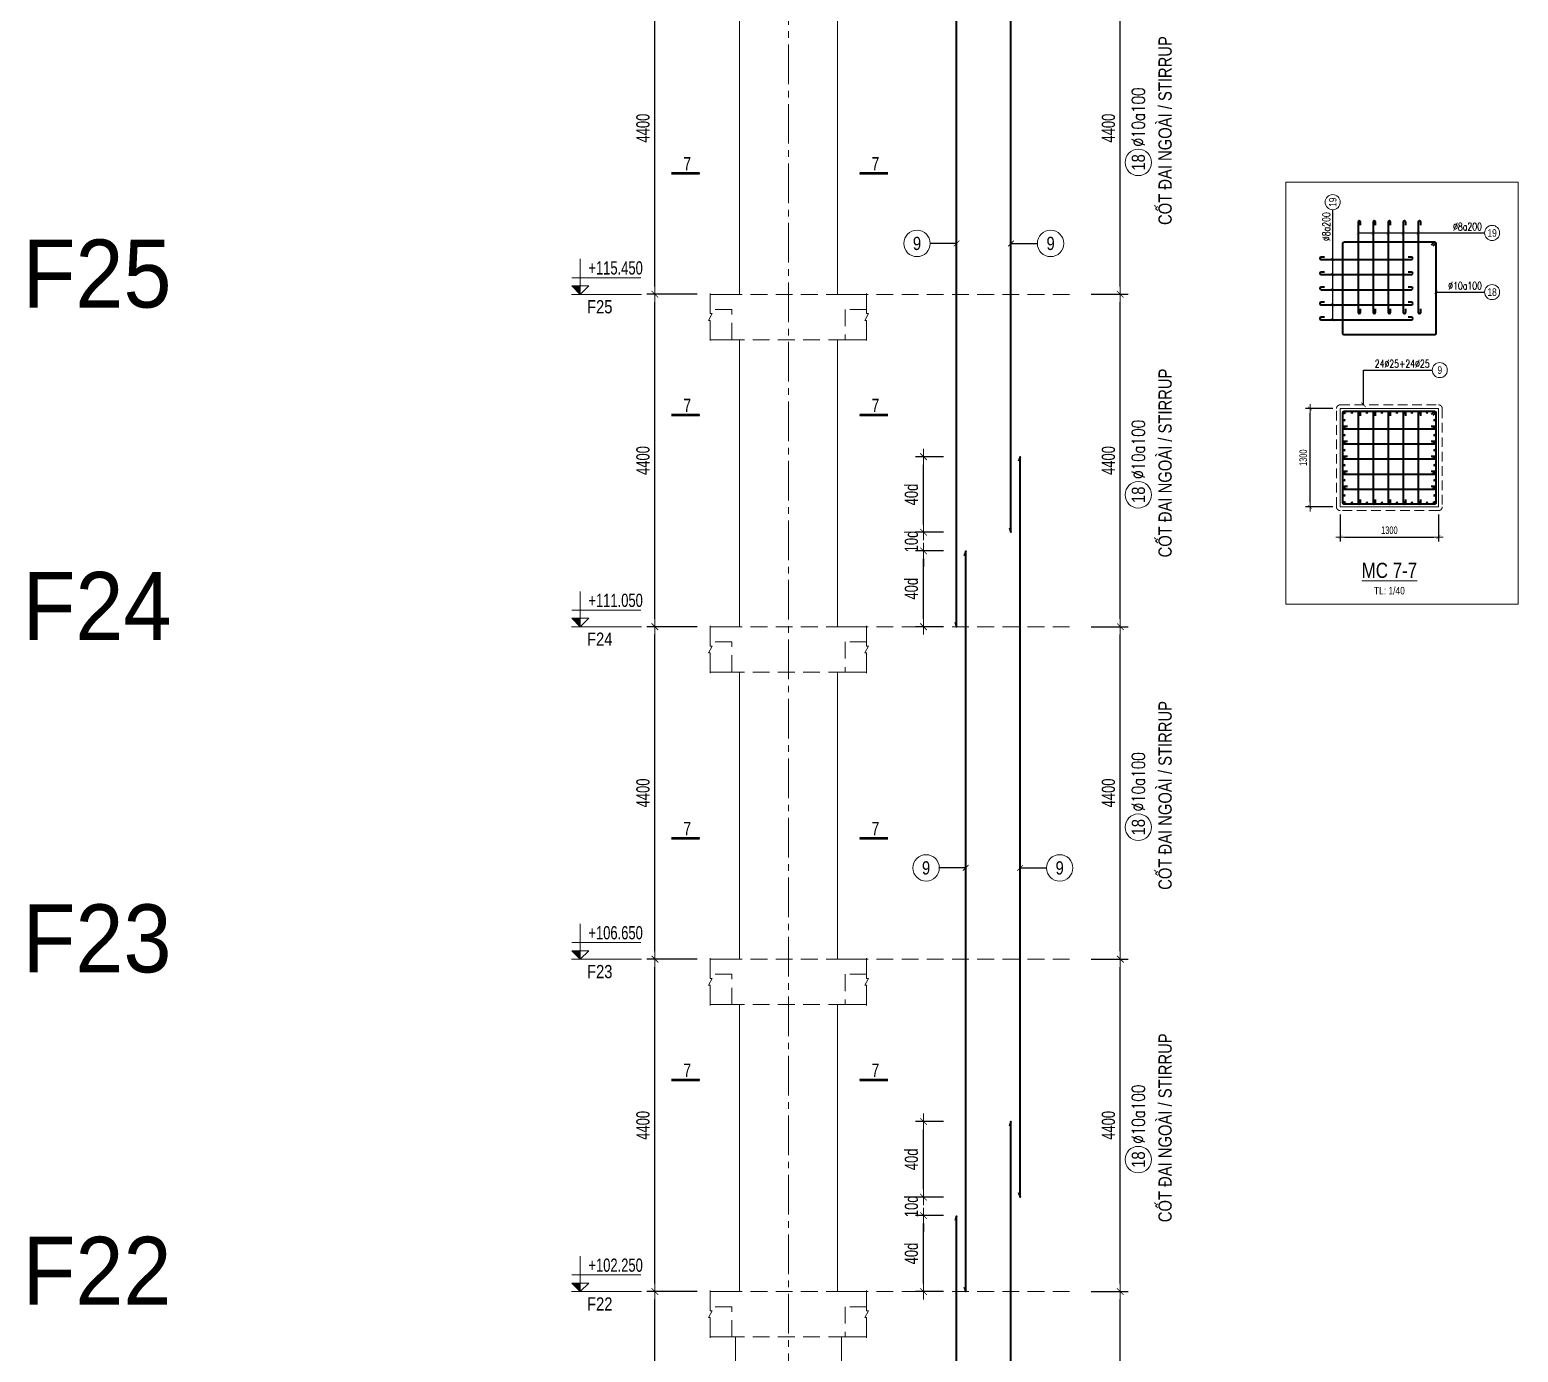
# Model space of a CAD drawing. Header units: millimetres. Extents: x 49323 to 380960, y -6102 to 181761.
# Drawn here: x 103469 to 123174, y 111028 to 128533 of the extents above; entities that cross this region are included whole.
import ezdxf
from ezdxf.enums import TextEntityAlignment as Align

# ---------------------------------------------------------------- set-up
doc = ezdxf.new("R2010")
doc.units = ezdxf.units.MM
doc.linetypes.add('CENTER2', pattern=[1.125, 0.75, -0.125, 0.125, -0.125])
doc.linetypes.add('HIDDEN2', pattern=[4.7625, 3.175, -1.5875])
doc.layers.get('0').update_dxf_attribs({"lineweight": 20})
doc.layers.get('Defpoints').update_dxf_attribs({"color": 151, "lineweight": 9})
for name, color, linetype, lineweight in [('kata_thep chu', 4, 'Continuous', 35), ('NDC_S_ANNO', 7, 'Continuous', 20), ('NDC_S_AXIS', 5, 'CENTER2', 13), ('NDC_S_BREAK-LINE', 1, 'Continuous', 15), ('NDC_S_CONTINUOUS', 3, 'Continuous', 20), ('NDC_S_DIM', 1, 'Continuous', 15), ('NDC_S_HIDDEN', 8, 'HIDDEN2', 13), ('NDC_S_LEADER', 1, 'Continuous', 15), ('NDC_S_REBAR', 4, 'Continuous', 35), ('NDC_S_STIRRUP', 4, 'Continuous', 40), ('NDC_S_SYMBOL', 1, 'Continuous', 15), ('NDC_S_TEXT SYMBOL', 7, 'Continuous', 20), ('NDC_S_THIN LINE', 8, 'Continuous', 9), ('NDC_S_VN TEXT', 7, 'Continuous', 20)]:
    doc.layers.add(name, color=color, linetype=linetype, lineweight=lineweight)
doc.styles.add('ARIAL', font='arial.ttf', dxfattribs={"width": 0.8})
doc.styles.add('DrawingTitle', font='FRADM.TTF', dxfattribs={"width": 0.95})
doc.styles.add('NDC_ANNO', font='', dxfattribs={"width": 0.8})
doc.styles.add('NDC_DIM', font='', dxfattribs={"width": 0.75})
doc.styles.add('NDC_EN TXT', font='romans.shx', dxfattribs={"width": 0.8})
doc.styles.add('NDC_VIE TXT', font='arial.ttf', dxfattribs={"width": 0.8})
doc.styles.get('NDC_ANNO').set_extended_font_data('Dotum')
doc.styles.get('NDC_DIM').set_extended_font_data('Dotum')
doc.dimstyles.new('NDC_dim_40', dxfattribs={"dimscale": 40, "dimtxt": 2.5, "dimasz": 1.5, "dimexe": 1.5, "dimexo": 2.5, "dimgap": 1, "dimtad": 1, "dimdec": 0, "dimzin": 0, "dimdsep": 46, "dimtxsty": 'NDC_DIM', "dimblk": 'DIMMARK', "dimcen": 0.09, "dimdle": 1.2, "dimclrd": 1, "dimclre": 1, "dimclrt": 3, "dimadec": 0, "dimazin": 0, "dimtfac": 1, "dimtdec": 0, "dimtix": 1, "dimtofl": 0, "dimtmove": 0, "dimatfit": 3, "dimfxl": 8, "dimfxlon": 1, "dimtolj": 1, "dimtzin": 0, "dimarcsym": 0})
doc.dimstyles.new('NDC_dim_70', dxfattribs={"dimscale": 70, "dimtxt": 2.5, "dimasz": 1.5, "dimexe": 1.5, "dimexo": 2.5, "dimgap": 1, "dimtad": 1, "dimdec": 0, "dimzin": 0, "dimdsep": 46, "dimtxsty": 'NDC_DIM', "dimblk": 'DIMMARK', "dimcen": 0.09, "dimdle": 1.2, "dimclrd": 1, "dimclre": 1, "dimclrt": 3, "dimadec": 0, "dimazin": 0, "dimtfac": 1, "dimtdec": 0, "dimtix": 1, "dimtofl": 0, "dimtmove": 0, "dimatfit": 3, "dimfxl": 8, "dimfxlon": 1, "dimtolj": 1, "dimtzin": 0, "dimarcsym": 0})
doc.dimstyles.new('NDC_dim_75', dxfattribs={"dimscale": 75, "dimtxt": 2.5, "dimasz": 1.5, "dimexe": 1.5, "dimexo": 2.5, "dimgap": 1, "dimtad": 1, "dimdec": 0, "dimzin": 0, "dimdsep": 46, "dimtxsty": 'NDC_DIM', "dimblk": 'DIMMARK', "dimcen": 0.09, "dimdle": 1.2, "dimclrd": 1, "dimclre": 1, "dimclrt": 3, "dimadec": 0, "dimazin": 0, "dimtfac": 1, "dimtdec": 0, "dimtix": 1, "dimtofl": 0, "dimtmove": 0, "dimatfit": 3, "dimfxl": 8, "dimfxlon": 1, "dimtolj": 1, "dimtzin": 0, "dimarcsym": 0})

# ---------------------------------------------------------------- blocks, each defined once
blk = doc.blocks.new('DIMMARK')
at = {"layer": 'NDC_S_DIM', "color": 1}
blk.add_line((-1.5, 0), (1, 0), dxfattribs=at)
at = {"layer": 'NDC_S_DIM', "color": 2, "const_width": 0.1}
blk.add_lwpolyline([(-0.42, -0.42), (0.42, 0.42)], dxfattribs=at)
blk = doc.blocks.new('*D34')
at = {"layer": 'Defpoints', "color": 0, "transparency": 16777216}
for p in [(111745, 111831), (112863, 111831), (112813, 107431)]:
    blk.add_point(p, dxfattribs=at)
at = {"layer": 'NDC_S_DIM', "color": 1, "lineweight": -2, "transparency": 16777216}
for p, q in [((112305, 111831), (111640, 111831)), ((111745, 107536), (111745, 111726)), ((112305, 107431), (111640, 107431))]:
    blk.add_line(p, q, dxfattribs=at)
at = {"layer": 'NDC_S_DIM', "color": 1, "lineweight": -2, "transparency": 16777216, "xscale": 105, "yscale": 105, "zscale": 105}
for p, rotation in [((111745, 111831), 90), ((111745, 107431), 270)]:
    blk.add_blockref('DIMMARK', p, dxfattribs=dict(at, rotation=rotation))
at = {"layer": 'NDC_S_DIM', "color": 3, "transparency": 16777216, "insert": (111587, 109631), "char_height": 175, "attachment_point": 5, "rotation": 90, "style": 'NDC_DIM'}
blk.add_mtext('\\A1;4400', dxfattribs=at)
blk = doc.blocks.new('*D35')
at = {"layer": 'Defpoints', "color": 0, "transparency": 16777216}
for p in [(111745, 116231), (112863, 116231), (112863, 111831)]:
    blk.add_point(p, dxfattribs=at)
at = {"layer": 'NDC_S_DIM', "color": 1, "lineweight": -2, "transparency": 16777216}
for p, q in [((112305, 116231), (111640, 116231)), ((111745, 111936), (111745, 116126)), ((112305, 111831), (111640, 111831))]:
    blk.add_line(p, q, dxfattribs=at)
at = {"layer": 'NDC_S_DIM', "color": 1, "lineweight": -2, "transparency": 16777216, "xscale": 105, "yscale": 105, "zscale": 105}
for p, rotation in [((111745, 116231), 90), ((111745, 111831), 270)]:
    blk.add_blockref('DIMMARK', p, dxfattribs=dict(at, rotation=rotation))
at = {"layer": 'NDC_S_DIM', "color": 3, "transparency": 16777216, "insert": (111587, 114031), "char_height": 175, "attachment_point": 5, "rotation": 90, "style": 'NDC_DIM'}
blk.add_mtext('\\A1;4400', dxfattribs=at)
blk = doc.blocks.new('*D36')
at = {"layer": 'Defpoints', "color": 0, "transparency": 16777216}
for p in [(111745, 120631), (112863, 120631), (112863, 116231)]:
    blk.add_point(p, dxfattribs=at)
at = {"layer": 'NDC_S_DIM', "color": 1, "lineweight": -2, "transparency": 16777216}
for p, q in [((112305, 120631), (111640, 120631)), ((111745, 116336), (111745, 120526)), ((112305, 116231), (111640, 116231))]:
    blk.add_line(p, q, dxfattribs=at)
at = {"layer": 'NDC_S_DIM', "color": 1, "lineweight": -2, "transparency": 16777216, "xscale": 105, "yscale": 105, "zscale": 105}
for p, rotation in [((111745, 120631), 90), ((111745, 116231), 270)]:
    blk.add_blockref('DIMMARK', p, dxfattribs=dict(at, rotation=rotation))
at = {"layer": 'NDC_S_DIM', "color": 3, "transparency": 16777216, "insert": (111587, 118431), "char_height": 175, "attachment_point": 5, "rotation": 90, "style": 'NDC_DIM'}
blk.add_mtext('\\A1;4400', dxfattribs=at)
blk = doc.blocks.new('*D37')
at = {"layer": 'Defpoints', "color": 0, "transparency": 16777216}
for p in [(111745, 125031), (112863, 125031), (112863, 120631)]:
    blk.add_point(p, dxfattribs=at)
at = {"layer": 'NDC_S_DIM', "color": 1, "lineweight": -2, "transparency": 16777216}
for p, q in [((112305, 125031), (111640, 125031)), ((111745, 120736), (111745, 124926)), ((112305, 120631), (111640, 120631))]:
    blk.add_line(p, q, dxfattribs=at)
at = {"layer": 'NDC_S_DIM', "color": 1, "lineweight": -2, "transparency": 16777216, "xscale": 105, "yscale": 105, "zscale": 105}
for p, rotation in [((111745, 125031), 90), ((111745, 120631), 270)]:
    blk.add_blockref('DIMMARK', p, dxfattribs=dict(at, rotation=rotation))
at = {"layer": 'NDC_S_DIM', "color": 3, "transparency": 16777216, "insert": (111587, 122831), "char_height": 175, "attachment_point": 5, "rotation": 90, "style": 'NDC_DIM'}
blk.add_mtext('\\A1;4400', dxfattribs=at)
blk = doc.blocks.new('*D38')
at = {"layer": 'Defpoints', "color": 0, "transparency": 16777216}
for p in [(111745, 129431), (112863, 129431), (112863, 125031)]:
    blk.add_point(p, dxfattribs=at)
at = {"layer": 'NDC_S_DIM', "color": 1, "lineweight": -2, "transparency": 16777216}
for p, q in [((112305, 129431), (111640, 129431)), ((111745, 125136), (111745, 129326)), ((112305, 125031), (111640, 125031))]:
    blk.add_line(p, q, dxfattribs=at)
at = {"layer": 'NDC_S_DIM', "color": 1, "lineweight": -2, "transparency": 16777216, "xscale": 105, "yscale": 105, "zscale": 105}
for p, rotation in [((111745, 129431), 90), ((111745, 125031), 270)]:
    blk.add_blockref('DIMMARK', p, dxfattribs=dict(at, rotation=rotation))
at = {"layer": 'NDC_S_DIM', "color": 3, "transparency": 16777216, "insert": (111587, 127231), "char_height": 175, "attachment_point": 5, "rotation": 90, "style": 'NDC_DIM'}
blk.add_mtext('\\A1;4400', dxfattribs=at)
blk = doc.blocks.new('*U2117')
at = {"layer": 'NDC_S_ANNO', "color": 0, "linetype": 'ByBlock', "lineweight": -2}
blk.add_line((-4.36, 0), (1, 0), dxfattribs=at)
at = {"layer": 'NDC_S_ANNO', "ltscale": 0.005, "const_width": 0.5}
blk.add_lwpolyline([(1, 0), (-4.36, 0)], dxfattribs=at)
at = {"layer": 'NDC_S_TEXT SYMBOL', "linetype": 'ByBlock', "lineweight": -2, "style": 'NDC_ANNO', "width": 0.8}
blk.add_attdef('DETAIL', text='', height=2.5, dxfattribs=at).set_placement((-0.64, 1.82), align=Align.MIDDLE_RIGHT)
blk = doc.blocks.new('kata_block_TD')
at = {"color": 6, "linetype": 'ByBlock', "lineweight": -2, "style": 'ARIAL', "width": 0.8}
blk.add_attdef('SECTDET2', text='', height=5, dxfattribs=at).set_placement((0, 7.97), align=Align.CENTER)
at = {"color": 0, "linetype": 'ByBlock', "lineweight": -2, "style": 'ARIAL', "width": 0.8}
blk.add_attdef('SECTDET1', text='', height=5, dxfattribs=at).set_placement((0, 1.47), align=Align.CENTER)
at = {"color": 3, "lineweight": 25, "style": 'ARIAL', "width": 0.8}
blk.add_attdef('SSCALE', text='', height=2.5, dxfattribs=at).set_placement((0, -4), align=Align.CENTER)
blk = doc.blocks.new('*D118')
at = {"layer": 'Defpoints', "color": 0, "transparency": 16777216}
for p in [(120818, 122218), (122118, 122218), (122118, 121818)]:
    blk.add_point(p, dxfattribs=at)
at = {"layer": 'NDC_S_DIM', "color": 1, "lineweight": -2, "transparency": 16777216}
for p, q in [((120818, 122118), (120818, 121758)), ((122118, 122118), (122118, 121758)), ((120878, 121818), (122058, 121818))]:
    blk.add_line(p, q, dxfattribs=at)
at = {"layer": 'NDC_S_DIM', "color": 1, "lineweight": -2, "transparency": 16777216, "xscale": 60, "yscale": 60, "zscale": 60, "rotation": 180}
blk.add_blockref('DIMMARK', (120818, 121818), dxfattribs=at)
at = {"layer": 'NDC_S_DIM', "color": 1, "lineweight": -2, "transparency": 16777216, "xscale": 60, "yscale": 60, "zscale": 60}
blk.add_blockref('DIMMARK', (122118, 121818), dxfattribs=at)
at = {"layer": 'NDC_S_DIM', "color": 3, "transparency": 16777216, "insert": (121468, 121908), "char_height": 100, "attachment_point": 5, "style": 'NDC_DIM'}
blk.add_mtext('\\A1;1300', dxfattribs=at)
blk = doc.blocks.new('*D119')
at = {"layer": 'Defpoints', "color": 0, "transparency": 16777216}
for p in [(120418, 123518), (120818, 123518), (120818, 122218)]:
    blk.add_point(p, dxfattribs=at)
at = {"layer": 'NDC_S_DIM', "color": 1, "lineweight": -2, "transparency": 16777216}
for p, q in [((120718, 123518), (120358, 123518)), ((120418, 122278), (120418, 123458)), ((120718, 122218), (120358, 122218))]:
    blk.add_line(p, q, dxfattribs=at)
at = {"layer": 'NDC_S_DIM', "color": 1, "lineweight": -2, "transparency": 16777216, "xscale": 60, "yscale": 60, "zscale": 60}
for p, rotation in [((120418, 123518), 90), ((120418, 122218), 270)]:
    blk.add_blockref('DIMMARK', p, dxfattribs=dict(at, rotation=rotation))
at = {"layer": 'NDC_S_DIM', "color": 3, "transparency": 16777216, "insert": (120328, 122868), "char_height": 100, "attachment_point": 5, "rotation": 90, "style": 'NDC_DIM'}
blk.add_mtext('\\A1;1300', dxfattribs=at)
blk = doc.blocks.new('kata_block_THEP')
at = {"layer": 'NDC_S_REBAR', "color": 0}
for p, q in [((-0.5, 0), (0.5, 0)), ((-0.35, 0.35), (0.35, -0.35)), ((0.35, 0.35), (-0.35, -0.35)), ((0, 0.5), (0, -0.5))]:
    blk.add_line(p, q, dxfattribs=at)
at = {"layer": 'NDC_S_REBAR', "color": 0, "const_width": 0.0833}
blk.add_lwpolyline([(-0.5, 0, 1), (0.5, 0, 1), (-0.5, 0, 1)], format="xyb", dxfattribs=at)
blk = doc.blocks.new('*U10')
blk.add_circle((2.5, 0), 2.5)
at = {"layer": 'NDC_S_VN TEXT', "color": 3, "style": 'NDC_EN TXT', "width": 0.75}
blk.add_attdef('DK2', text='', height=2.5, dxfattribs=at).set_placement((-0.85, 0.85), align=Align.RIGHT)
at = {"layer": 'NDC_S_VN TEXT', "color": 7, "style": 'ARIAL', "width": 0.8}
blk.add_attdef('SH3', text='', height=2.5, dxfattribs=at).set_placement((2.5, 0), align=Align.MIDDLE)
blk = doc.blocks.new('cham')
at = {"layer": 'NDC_S_REBAR'}
h = blk.add_hatch(color=253, dxfattribs=at)
h.dxf.hatch_style = 1
h.paths.add_polyline_path([(-28, 0, 1), (28, 0, 1)])
at = {"layer": 'NDC_S_REBAR', "color": 253}
blk.add_circle((0, 0), 28, dxfattribs=at)
blk = doc.blocks.new('*U130')
at = {"layer": 'NDC_S_DIM', "xscale": 0.4464285714285715, "yscale": 0.4464285714285715, "zscale": 0.4464285714285715}
blk.add_blockref('cham', (0, 0), dxfattribs=at)
blk = doc.blocks.new('*U131')
at = {"layer": 'NDC_S_DIM', "color": 0, "linetype": 'ByBlock', "lineweight": -2, "transparency": 16777216}
for p in [(0, 0), (199.2, 0), (398.4, 0), (597.6, 0), (796.8, 0), (996, 0), (1195.2, 0)]:
    blk.add_blockref('*U130', p, dxfattribs=at)
blk = doc.blocks.new('*U132')
at = {"layer": 'NDC_S_DIM', "xscale": 0.4464285714285715, "yscale": 0.4464285714285715, "zscale": 0.4464285714285715}
blk.add_blockref('cham', (0, 0), dxfattribs=at)
blk = doc.blocks.new('*U133')
at = {"layer": 'NDC_S_DIM', "color": 0, "linetype": 'ByBlock', "lineweight": -2, "transparency": 16777216}
for p in [(0, 0), (199.2, 0), (398.4, 0), (597.6, 0), (796.8, 0), (996, 0), (1195.2, 0)]:
    blk.add_blockref('*U132', p, dxfattribs=at)
blk = doc.blocks.new('*U134')
at = {"layer": 'NDC_S_DIM', "xscale": 0.4464285714285715, "yscale": 0.4464285714285715, "zscale": 0.4464285714285715}
blk.add_blockref('cham', (0, 0), dxfattribs=at)
blk = doc.blocks.new('*U135')
at = {"layer": 'NDC_S_DIM', "color": 0, "linetype": 'ByBlock', "lineweight": -2, "transparency": 16777216}
for p in [(0, 0), (199.2, 0), (398.4, 0), (597.6, 0), (796.8, 0)]:
    blk.add_blockref('*U134', p, dxfattribs=at)
blk = doc.blocks.new('*U136')
at = {"layer": 'NDC_S_DIM', "xscale": 0.4464285714285715, "yscale": 0.4464285714285715, "zscale": 0.4464285714285715}
blk.add_blockref('cham', (0, 0), dxfattribs=at)
blk = doc.blocks.new('*U137')
at = {"layer": 'NDC_S_DIM', "color": 0, "linetype": 'ByBlock', "lineweight": -2, "transparency": 16777216}
for p in [(0, 0), (199.2, 0), (398.4, 0), (597.6, 0), (796.8, 0)]:
    blk.add_blockref('*U136', p, dxfattribs=at)
blk = doc.blocks.new('*D208')
at = {"layer": 'Defpoints', "color": 0, "ltscale": 0.005, "transparency": 16777216}
for p in [(115301, 112836, 0), (115739, 112836), (115739, 111831)]:
    blk.add_point(p, dxfattribs=at)
at = {"layer": 'NDC_S_DIM', "color": 1, "lineweight": -2, "ltscale": 0.005, "transparency": 16777216}
for p, q in [((115564, 112836, 0), (115196, 112836, 0)), ((115301, 111936, 0), (115301, 112731, 0)), ((115564, 111831, 0), (115196, 111831, 0))]:
    blk.add_line(p, q, dxfattribs=at)
at = {"layer": 'NDC_S_DIM', "color": 1, "lineweight": -2, "ltscale": 0.005, "transparency": 16777216, "xscale": 105, "yscale": 105, "zscale": 105}
for p, rotation in [((115301, 112836, 0), 90), ((115301, 111831, 0), 270)]:
    blk.add_blockref('DIMMARK', p, dxfattribs=dict(at, rotation=rotation))
at = {"layer": 'NDC_S_DIM', "color": 3, "ltscale": 0.005, "transparency": 16777216, "insert": (115141, 112334, 0), "char_height": 175, "attachment_point": 5, "rotation": 90, "style": 'NDC_DIM'}
blk.add_mtext('\\A1;40d', dxfattribs=at)
blk = doc.blocks.new('*D209')
at = {"layer": 'Defpoints', "color": 0, "ltscale": 0.005, "transparency": 16777216}
for p in [(115301, 113081), (115739, 113081), (115739, 112836)]:
    blk.add_point(p, dxfattribs=at)
at = {"layer": 'NDC_S_DIM', "color": 1, "lineweight": -2, "ltscale": 0.005, "transparency": 16777216}
for p, q in [((115301, 113186), (115301, 113291)), ((115564, 113081), (115196, 113081)), ((115564, 112836), (115196, 112836)), ((115301, 112731), (115301, 112626))]:
    blk.add_line(p, q, dxfattribs=at)
at = {"layer": 'NDC_S_DIM', "color": 1, "lineweight": -2, "ltscale": 0.005, "transparency": 16777216, "xscale": 105, "yscale": 105, "zscale": 105}
for p, rotation in [((115301, 113081), 270), ((115301, 112836), 90)]:
    blk.add_blockref('DIMMARK', p, dxfattribs=dict(at, rotation=rotation))
at = {"layer": 'NDC_S_DIM', "color": 3, "ltscale": 0.005, "transparency": 16777216, "insert": (115141, 112959), "char_height": 175, "attachment_point": 5, "rotation": 90, "style": 'NDC_DIM'}
blk.add_mtext('\\A1;10d', dxfattribs=at)
blk = doc.blocks.new('*D210')
at = {"layer": 'Defpoints', "color": 0, "ltscale": 0.005, "transparency": 16777216}
for p in [(115301, 114081), (115739, 114081), (115739, 113081)]:
    blk.add_point(p, dxfattribs=at)
at = {"layer": 'NDC_S_DIM', "color": 1, "lineweight": -2, "ltscale": 0.005, "transparency": 16777216}
for p, q in [((115564, 114081), (115196, 114081)), ((115301, 113186), (115301, 113976)), ((115564, 113081), (115196, 113081))]:
    blk.add_line(p, q, dxfattribs=at)
at = {"layer": 'NDC_S_DIM', "color": 1, "lineweight": -2, "ltscale": 0.005, "transparency": 16777216, "xscale": 105, "yscale": 105, "zscale": 105}
for p, rotation in [((115301, 114081), 90), ((115301, 113081), 270)]:
    blk.add_blockref('DIMMARK', p, dxfattribs=dict(at, rotation=rotation))
at = {"layer": 'NDC_S_DIM', "color": 3, "ltscale": 0.005, "transparency": 16777216, "insert": (115141, 113581), "char_height": 175, "attachment_point": 5, "rotation": 90, "style": 'NDC_DIM'}
blk.add_mtext('\\A1;40d', dxfattribs=at)
blk = doc.blocks.new('*D211')
at = {"layer": 'Defpoints', "color": 0, "ltscale": 0.005, "transparency": 16777216}
for p in [(115301, 121636, 0), (115739, 121636), (115739, 120631)]:
    blk.add_point(p, dxfattribs=at)
at = {"layer": 'NDC_S_DIM', "color": 1, "lineweight": -2, "ltscale": 0.005, "transparency": 16777216}
for p, q in [((115564, 121636, 0), (115196, 121636, 0)), ((115301, 120736, 0), (115301, 121531, 0)), ((115564, 120631, 0), (115196, 120631, 0))]:
    blk.add_line(p, q, dxfattribs=at)
at = {"layer": 'NDC_S_DIM', "color": 1, "lineweight": -2, "ltscale": 0.005, "transparency": 16777216, "xscale": 105, "yscale": 105, "zscale": 105}
for p, rotation in [((115301, 121636, 0), 90), ((115301, 120631, 0), 270)]:
    blk.add_blockref('DIMMARK', p, dxfattribs=dict(at, rotation=rotation))
at = {"layer": 'NDC_S_DIM', "color": 3, "ltscale": 0.005, "transparency": 16777216, "insert": (115141, 121134, 0), "char_height": 175, "attachment_point": 5, "rotation": 90, "style": 'NDC_DIM'}
blk.add_mtext('\\A1;40d', dxfattribs=at)
blk = doc.blocks.new('*D212')
at = {"layer": 'Defpoints', "color": 0, "ltscale": 0.005, "transparency": 16777216}
for p in [(115301, 121881), (115739, 121881), (115739, 121636)]:
    blk.add_point(p, dxfattribs=at)
at = {"layer": 'NDC_S_DIM', "color": 1, "lineweight": -2, "ltscale": 0.005, "transparency": 16777216}
for p, q in [((115301, 121986), (115301, 122091)), ((115564, 121881), (115196, 121881)), ((115564, 121636), (115196, 121636)), ((115301, 121531), (115301, 121426))]:
    blk.add_line(p, q, dxfattribs=at)
at = {"layer": 'NDC_S_DIM', "color": 1, "lineweight": -2, "ltscale": 0.005, "transparency": 16777216, "xscale": 105, "yscale": 105, "zscale": 105}
for p, rotation in [((115301, 121881), 270), ((115301, 121636), 90)]:
    blk.add_blockref('DIMMARK', p, dxfattribs=dict(at, rotation=rotation))
at = {"layer": 'NDC_S_DIM', "color": 3, "ltscale": 0.005, "transparency": 16777216, "insert": (115141, 121759), "char_height": 175, "attachment_point": 5, "rotation": 90, "style": 'NDC_DIM'}
blk.add_mtext('\\A1;10d', dxfattribs=at)
blk = doc.blocks.new('*D213')
at = {"layer": 'Defpoints', "color": 0, "ltscale": 0.005, "transparency": 16777216}
for p in [(115301, 122881), (115739, 122881), (115739, 121881)]:
    blk.add_point(p, dxfattribs=at)
at = {"layer": 'NDC_S_DIM', "color": 1, "lineweight": -2, "ltscale": 0.005, "transparency": 16777216}
for p, q in [((115564, 122881), (115196, 122881)), ((115301, 121986), (115301, 122776)), ((115564, 121881), (115196, 121881))]:
    blk.add_line(p, q, dxfattribs=at)
at = {"layer": 'NDC_S_DIM', "color": 1, "lineweight": -2, "ltscale": 0.005, "transparency": 16777216, "xscale": 105, "yscale": 105, "zscale": 105}
for p, rotation in [((115301, 122881), 90), ((115301, 121881), 270)]:
    blk.add_blockref('DIMMARK', p, dxfattribs=dict(at, rotation=rotation))
at = {"layer": 'NDC_S_DIM', "color": 3, "ltscale": 0.005, "transparency": 16777216, "insert": (115141, 122381), "char_height": 175, "attachment_point": 5, "rotation": 90, "style": 'NDC_DIM'}
blk.add_mtext('\\A1;40d', dxfattribs=at)
blk = doc.blocks.new('*D257')
at = {"layer": 'Defpoints', "color": 0, "ltscale": 70, "transparency": 16777216}
for p in [(117344, 111831), (117906, 111831), (117344, 107431)]:
    blk.add_point(p, dxfattribs=at)
at = {"layer": 'NDC_S_DIM', "color": 1, "lineweight": -2, "ltscale": 70, "transparency": 16777216}
for p, q in [((117519, 111831), (118011, 111831)), ((117906, 107536), (117906, 111726)), ((117519, 107431), (118011, 107431))]:
    blk.add_line(p, q, dxfattribs=at)
at = {"layer": 'NDC_S_DIM', "color": 1, "lineweight": -2, "ltscale": 70, "transparency": 16777216, "xscale": 105, "yscale": 105, "zscale": 105}
for p, rotation in [((117906, 111831), 90), ((117906, 107431), 270)]:
    blk.add_blockref('DIMMARK', p, dxfattribs=dict(at, rotation=rotation))
at = {"layer": 'NDC_S_DIM', "color": 3, "ltscale": 70, "transparency": 16777216, "insert": (117749, 109631), "char_height": 175, "attachment_point": 5, "rotation": 90, "style": 'NDC_DIM'}
blk.add_mtext('\\A1;4400', dxfattribs=at)
blk = doc.blocks.new('*D258')
at = {"layer": 'Defpoints', "color": 0, "ltscale": 70, "transparency": 16777216}
for p in [(117344, 116231), (117906, 116231), (117344, 111831)]:
    blk.add_point(p, dxfattribs=at)
at = {"layer": 'NDC_S_DIM', "color": 1, "lineweight": -2, "ltscale": 70, "transparency": 16777216}
for p, q in [((117519, 116231), (118011, 116231)), ((117906, 111936), (117906, 116126)), ((117519, 111831), (118011, 111831))]:
    blk.add_line(p, q, dxfattribs=at)
at = {"layer": 'NDC_S_DIM', "color": 1, "lineweight": -2, "ltscale": 70, "transparency": 16777216, "xscale": 105, "yscale": 105, "zscale": 105}
for p, rotation in [((117906, 116231), 90), ((117906, 111831), 270)]:
    blk.add_blockref('DIMMARK', p, dxfattribs=dict(at, rotation=rotation))
at = {"layer": 'NDC_S_DIM', "color": 3, "ltscale": 70, "transparency": 16777216, "insert": (117749, 114031), "char_height": 175, "attachment_point": 5, "rotation": 90, "style": 'NDC_DIM'}
blk.add_mtext('\\A1;4400', dxfattribs=at)
blk = doc.blocks.new('*D259')
at = {"layer": 'Defpoints', "color": 0, "ltscale": 70, "transparency": 16777216}
for p in [(117344, 120631), (117906, 120631), (117344, 116231)]:
    blk.add_point(p, dxfattribs=at)
at = {"layer": 'NDC_S_DIM', "color": 1, "lineweight": -2, "ltscale": 70, "transparency": 16777216}
for p, q in [((117519, 120631), (118011, 120631)), ((117906, 116336), (117906, 120526)), ((117519, 116231), (118011, 116231))]:
    blk.add_line(p, q, dxfattribs=at)
at = {"layer": 'NDC_S_DIM', "color": 1, "lineweight": -2, "ltscale": 70, "transparency": 16777216, "xscale": 105, "yscale": 105, "zscale": 105}
for p, rotation in [((117906, 120631), 90), ((117906, 116231), 270)]:
    blk.add_blockref('DIMMARK', p, dxfattribs=dict(at, rotation=rotation))
at = {"layer": 'NDC_S_DIM', "color": 3, "ltscale": 70, "transparency": 16777216, "insert": (117749, 118431), "char_height": 175, "attachment_point": 5, "rotation": 90, "style": 'NDC_DIM'}
blk.add_mtext('\\A1;4400', dxfattribs=at)
blk = doc.blocks.new('*D260')
at = {"layer": 'Defpoints', "color": 0, "ltscale": 70, "transparency": 16777216}
for p in [(117344, 125031), (117906, 125031), (117344, 120631)]:
    blk.add_point(p, dxfattribs=at)
at = {"layer": 'NDC_S_DIM', "color": 1, "lineweight": -2, "ltscale": 70, "transparency": 16777216}
for p, q in [((117519, 125031), (118011, 125031)), ((117906, 120736), (117906, 124926)), ((117519, 120631), (118011, 120631))]:
    blk.add_line(p, q, dxfattribs=at)
at = {"layer": 'NDC_S_DIM', "color": 1, "lineweight": -2, "ltscale": 70, "transparency": 16777216, "xscale": 105, "yscale": 105, "zscale": 105}
for p, rotation in [((117906, 125031), 90), ((117906, 120631), 270)]:
    blk.add_blockref('DIMMARK', p, dxfattribs=dict(at, rotation=rotation))
at = {"layer": 'NDC_S_DIM', "color": 3, "ltscale": 70, "transparency": 16777216, "insert": (117749, 122831), "char_height": 175, "attachment_point": 5, "rotation": 90, "style": 'NDC_DIM'}
blk.add_mtext('\\A1;4400', dxfattribs=at)
blk = doc.blocks.new('*D261')
at = {"layer": 'Defpoints', "color": 0, "ltscale": 70, "transparency": 16777216}
for p in [(117344, 129431), (117906, 129431), (117344, 125031)]:
    blk.add_point(p, dxfattribs=at)
at = {"layer": 'NDC_S_DIM', "color": 1, "lineweight": -2, "ltscale": 70, "transparency": 16777216}
for p, q in [((117519, 129431), (118011, 129431)), ((117906, 125136), (117906, 129326)), ((117519, 125031), (118011, 125031))]:
    blk.add_line(p, q, dxfattribs=at)
at = {"layer": 'NDC_S_DIM', "color": 1, "lineweight": -2, "ltscale": 70, "transparency": 16777216, "xscale": 105, "yscale": 105, "zscale": 105}
for p, rotation in [((117906, 129431), 90), ((117906, 125031), 270)]:
    blk.add_blockref('DIMMARK', p, dxfattribs=dict(at, rotation=rotation))
at = {"layer": 'NDC_S_DIM', "color": 3, "ltscale": 70, "transparency": 16777216, "insert": (117749, 127231), "char_height": 175, "attachment_point": 5, "rotation": 90, "style": 'NDC_DIM'}
blk.add_mtext('\\A1;4400', dxfattribs=at)
blk = doc.blocks.new('*U2118')
blk.add_circle((-2.5, 0), 2.5)
at = {"layer": 'NDC_S_VN TEXT', "color": 7, "style": 'ARIAL', "width": 0.8}
blk.add_attdef('SH2', text='', height=2.5, dxfattribs=at).set_placement((-2.5, 0), align=Align.MIDDLE)
at = {"layer": 'NDC_S_VN TEXT', "color": 3, "style": 'NDC_EN TXT', "width": 0.75}
blk.add_attdef('DKKC1', (0.5, -1.25), '', height=2.5, dxfattribs=at)
blk = doc.blocks.new('CD')
at = {"layer": 'NDC_S_ANNO'}
blk.add_hatch(color=3, dxfattribs=at).paths.add_polyline_path([(0, 160), (-161, 160), (0, 0)])
at = {"layer": 'NDC_S_ANNO', "ltscale": 50}
h = blk.add_hatch(dxfattribs=at)
h.set_pattern_fill('ANSI31', color=256, scale=140.6, style=0)
h.paths.add_polyline_path([(0, 160), (0, 0), (161, 160)])
for p, q in [((-159, 314), (1147, 314)), ((1156, 0), (-164, 0))]:
    blk.add_line(p, q, dxfattribs=at)
for points in [[(0, 669), (0, 0)], [(0, 0), (-161, 160), (0, 160)], [(0, 0), (161, 160), (0, 160)]]:
    blk.add_lwpolyline(points, dxfattribs=at)
at = {"layer": 'NDC_S_TEXT SYMBOL', "color": 3, "style": 'NDC_DIM', "width": 0.7}
blk.add_attdef('COT', (154, 375), '', height=250, dxfattribs=at)

msp = doc.modelspace()

# ---------------------------------------------------------------- linework, layer by layer
at = {"layer": 'Defpoints'}
msp.add_lwpolyline([(120096.1, 126516.9), (123173.9, 126516.9), (123173.9, 120931.1), (120096.1, 120931.1)], close=True, dxfattribs=at)
at = {"layer": 'kata_thep chu', "color": 4, "ltscale": 0.005}
for points in [[(116438.8, 121940.7), (116458.8, 121880.7), (116458.8, 131680.7), (116438.8, 131620.7)], [(115719, 120690.7), (115739, 120630.7), (115739, 130430.7), (115719, 130370.7)], [(116558.8, 113140.7), (116578.8, 113080.7), (116578.8, 122880.7), (116558.8, 122820.7)], [(115839, 111890.7), (115859, 111830.7), (115859, 121630.7), (115839, 121570.7)], [(116438.8, 104340.7), (116458.8, 104280.7), (116458.8, 114080.7), (116438.8, 114020.7)], [(115719, 103090.7), (115739, 103030.7), (115739, 112830.7), (115719, 112770.7)]]:
    msp.add_lwpolyline(points, dxfattribs=at)
at = {"layer": 'NDC_S_AXIS', "ltscale": 700}
msp.add_line((113513.1, -3699.8), (113513.1, 179341.9), dxfattribs=at)
at = {"layer": 'NDC_S_BREAK-LINE'}
for points in [[(112478.1, 124418.2), (112478.1, 124685.7), (112455.6, 124685.7), (112500.6, 124775.7), (112478.1, 124775.7), (112478.1, 125043.2)], [(114548.1, 124418.2), (114548.1, 124685.7), (114525.6, 124685.7), (114570.6, 124775.7), (114548.1, 124775.7), (114548.1, 125043.2)], [(112478.1, 120018.2), (112478.1, 120285.7), (112455.6, 120285.7), (112500.6, 120375.7), (112478.1, 120375.7), (112478.1, 120643.2)], [(114548.1, 120018.2), (114548.1, 120285.7), (114525.6, 120285.7), (114570.6, 120375.7), (114548.1, 120375.7), (114548.1, 120643.2)], [(112478.1, 115618.2), (112478.1, 115885.7), (112455.6, 115885.7), (112500.6, 115975.7), (112478.1, 115975.7), (112478.1, 116243.2)], [(114548.1, 115618.2), (114548.1, 115885.7), (114525.6, 115885.7), (114570.6, 115975.7), (114548.1, 115975.7), (114548.1, 116243.2)], [(112478.1, 111218.2), (112478.1, 111485.7), (112455.6, 111485.7), (112500.6, 111575.7), (112478.1, 111575.7), (112478.1, 111843.2)], [(114548.1, 111218.2), (114548.1, 111485.7), (114525.6, 111485.7), (114570.6, 111575.7), (114548.1, 111575.7), (114548.1, 111843.2)]]:
    msp.add_lwpolyline(points, dxfattribs=at)
at = {"layer": 'NDC_S_CONTINUOUS'}
for points in [[(112478.1, 125030.7), (112863.1, 125030.7), (112863.1, 128830.7), (112478.1, 128830.7)], [(114548.1, 125030.7), (114163.1, 125030.7), (114163.1, 128830.7), (114548.1, 128830.7)], [(112478.1, 120630.7), (112863.1, 120630.7), (112863.1, 124430.7), (112478.1, 124430.7)], [(114548.1, 120630.7), (114163.1, 120630.7), (114163.1, 124430.7), (114548.1, 124430.7)], [(120818, 122218.3), (122118, 122218.3), (122118, 123518.3), (120818, 123518.3), (120818, 122218.3)], [(112478.1, 116230.7), (112863.1, 116230.7), (112863.1, 120030.7), (112478.1, 120030.7)], [(114548.1, 116230.7), (114163.1, 116230.7), (114163.1, 120030.7), (114548.1, 120030.7)], [(112478.1, 111830.7), (112863.1, 111830.7), (112863.1, 115630.7), (112478.1, 115630.7)], [(114548.1, 111830.7), (114163.1, 111830.7), (114163.1, 115630.7), (114548.1, 115630.7)], [(112478.1, 107430.7), (112813.1, 107430.7), (112813.1, 111230.7), (112478.1, 111230.7)], [(114548.1, 107430.7), (114213.1, 107430.7), (114213.1, 111230.7), (114548.1, 111230.7)]]:
    msp.add_lwpolyline(points, dxfattribs=at)
at = {"layer": 'NDC_S_DIM'}
for centre in [(115214.5, 125704.9), (116983.3, 125704.9), (115334.5, 117438.8), (117103.3, 117438.8)]:
    msp.add_circle(centre, 175, dxfattribs=at)
at = {"layer": 'NDC_S_HIDDEN', "ltscale": 70}
for p, q in [((117234, 125030.7), (112478.1, 125030.7)), ((117234, 120630.7), (112478.1, 120630.7)), ((117234, 116230.7), (112478.1, 116230.7)), ((117234, 111830.7), (112678.1, 111830.7))]:
    msp.add_line(p, q, dxfattribs=at)
for points in [[(114548.1, 124830.7), (114263.1, 124830.7), (114263.1, 124430.7), (112763.1, 124430.7), (112763.1, 124830.7), (112478.1, 124830.7)], [(114548.1, 120430.7), (114263.1, 120430.7), (114263.1, 120030.7), (112763.1, 120030.7), (112763.1, 120430.7), (112478.1, 120430.7)], [(114548.1, 116030.7), (114263.1, 116030.7), (114263.1, 115630.7), (112763.1, 115630.7), (112763.1, 116030.7), (112478.1, 116030.7)], [(114548.1, 111630.7), (114263.1, 111630.7), (114263.1, 111230.7), (112763.1, 111230.7), (112763.1, 111630.7), (112478.1, 111630.7)]]:
    msp.add_lwpolyline(points, dxfattribs=at)
at = {"layer": 'NDC_S_HIDDEN', "ltscale": 40}
msp.add_lwpolyline([(120768, 122218.3), (120768, 123518.3, -0.4142136), (120818, 123568.3), (122118, 123568.3, -0.4142136), (122168, 123518.3), (122168, 122218.3, -0.4142136), (122118, 122168.3), (120818, 122168.3, -0.4142136), (120768, 122218.3)], format="xyb", dxfattribs=at)
at = {"layer": 'NDC_S_STIRRUP'}
for points in [[(121086.2, 125946.2), (121086.2, 125989.7, 1), (121053.2, 125989.7), (121053.2, 124794.7, 1), (121086.2, 124794.7), (121086.2, 124838.2)], [(121285.3, 125946.2), (121285.3, 125989.7, 1), (121252.3, 125989.7), (121252.3, 124794.7, 1), (121285.3, 124794.7), (121285.3, 124838.2)], [(121484.5, 125946.2), (121484.5, 125989.7, 1), (121451.5, 125989.7), (121451.5, 124794.7, 1), (121484.5, 124794.7), (121484.5, 124838.2)], [(121683.8, 125946.2), (121683.8, 125989.7, 1), (121650.8, 125989.7), (121650.8, 124794.7, 1), (121683.8, 124794.7), (121683.8, 124838.2)], [(121882.8, 125946.2), (121882.8, 125989.7, 1), (121849.8, 125989.7), (121849.8, 124794.7, 1), (121882.8, 124794.7), (121882.8, 124838.2)], [(122025.5, 125684), (122065.5, 125724, -0.4142136), (122083, 125706.5), (122083, 124511.5, -0.4142136), (122065.5, 124494), (120870.5, 124494, -0.4142136), (120853, 124511.5), (120853, 125706.5, -0.4142136), (120870.5, 125724), (122065.5, 125724, -0.4142136), (122083, 125706.5), (122043, 125666.5)], [(120608.4, 125523.8), (120564.9, 125523.8, 1), (120564.9, 125490.8), (121759.9, 125490.8, 1), (121759.9, 125523.8), (121716.4, 125523.8)], [(120608.4, 125324.8), (120564.9, 125324.8, 1), (120564.9, 125291.8), (121759.9, 125291.8, 1), (121759.9, 125324.8), (121716.4, 125324.8)], [(120608.4, 125125.5), (120564.9, 125125.5, 1), (120564.9, 125092.5), (121759.9, 125092.5, 1), (121759.9, 125125.5), (121716.4, 125125.5)], [(120608.4, 124926.3), (120564.9, 124926.3, 1), (120564.9, 124893.3), (121759.9, 124893.3, 1), (121759.9, 124926.3), (121716.4, 124926.3)], [(120608.4, 124727.2), (120564.9, 124727.2, 1), (120564.9, 124694.2), (121759.9, 124694.2, 1), (121759.9, 124727.2), (121716.4, 124727.2)], [(122025.5, 123443.3), (122065.5, 123483.3, -0.4142136), (122083, 123465.8), (122083, 122270.8, -0.4142136), (122065.5, 122253.3), (120870.5, 122253.3, -0.4142136), (120853, 122270.8), (120853, 123465.8, -0.4142136), (120870.5, 123483.3), (122065.5, 123483.3, -0.4142136), (122083, 123465.8), (122043, 123425.8)], [(121086.2, 123422.3), (121086.2, 123465.8, 1), (121053.2, 123465.8), (121053.2, 122270.8, 1), (121086.2, 122270.8), (121086.2, 122314.3)], [(121285.3, 123422.3), (121285.3, 123465.8, 1), (121252.3, 123465.8), (121252.3, 122270.8, 1), (121285.3, 122270.8), (121285.3, 122314.3)], [(121484.5, 123422.3), (121484.5, 123465.8, 1), (121451.5, 123465.8), (121451.5, 122270.8, 1), (121484.5, 122270.8), (121484.5, 122314.3)], [(121683.8, 123422.3), (121683.8, 123465.8, 1), (121650.8, 123465.8), (121650.8, 122270.8, 1), (121683.8, 122270.8), (121683.8, 122314.3)], [(121882.8, 123422.3), (121882.8, 123465.8, 1), (121849.8, 123465.8), (121849.8, 122270.8, 1), (121882.8, 122270.8), (121882.8, 122314.3)], [(120914, 123283.1), (120870.5, 123283.1, 1), (120870.5, 123250.1), (122065.5, 123250.1, 1), (122065.5, 123283.1), (122022, 123283.1)], [(120914, 123084), (120870.5, 123084, 1), (120870.5, 123051), (122065.5, 123051, 1), (122065.5, 123084), (122022, 123084)], [(120914, 122884.8), (120870.5, 122884.8, 1), (120870.5, 122851.8), (122065.5, 122851.8, 1), (122065.5, 122884.8), (122022, 122884.8)], [(120914, 122685.6), (120870.5, 122685.6, 1), (120870.5, 122652.6), (122065.5, 122652.6, 1), (122065.5, 122685.6), (122022, 122685.6)], [(120914, 122486.4), (120870.5, 122486.4, 1), (120870.5, 122453.4), (122065.5, 122453.4, 1), (122065.5, 122486.4), (122022, 122486.4)]]:
    msp.add_lwpolyline(points, format="xyb", dxfattribs=at)

# ---------------------------------------------------------------- block references
at = {"layer": 'NDC_S_DIM'}
ref = msp.add_blockref('CD', (110756.4, 125030.7), dxfattribs=dict(at, xscale=0.7, yscale=0.7, zscale=0.7))
ref.add_attrib('COT', '+115.450', (110864.1, 125293), dxfattribs={"layer": '0', "color": 3, "height": 175, "style": 'NDC_DIM', "width": 0.75})
for name, p in [('*U131', (120870.5, 123465.8)), ('*U133', (120870.5, 122270.8))]:
    msp.add_blockref(name, p, dxfattribs=at)
at = {"layer": 'NDC_S_DIM', "rotation": 89.99999999989953}
for name, p in [('*U135', (120870.5, 122469.9)), ('*U137', (122065.5, 122469.9))]:
    msp.add_blockref(name, p, dxfattribs=at)
at = {"layer": 'NDC_S_DIM'}
ref = msp.add_blockref('CD', (110756.4, 120630.7), dxfattribs=dict(at, xscale=0.7, yscale=0.7, zscale=0.7))
ref.add_attrib('COT', '+111.050', (110864.1, 120893), dxfattribs={"layer": '0', "color": 3, "height": 175, "style": 'NDC_DIM', "width": 0.75})
ref = msp.add_blockref('CD', (110756.4, 116230.7), dxfattribs=dict(at, xscale=0.7, yscale=0.7, zscale=0.7))
ref.add_attrib('COT', '+106.650', (110864.1, 116493), dxfattribs={"layer": '0', "color": 3, "height": 175, "style": 'NDC_DIM', "width": 0.75})
ref = msp.add_blockref('CD', (110756.4, 111830.7), dxfattribs=dict(at, xscale=0.7, yscale=0.7, zscale=0.7))
ref.add_attrib('COT', '+102.250', (110864.1, 112093), dxfattribs={"layer": '0', "color": 3, "height": 175, "style": 'NDC_DIM', "width": 0.75})
at = {"layer": 'NDC_S_REBAR', "xscale": 25, "yscale": 25, "zscale": 25}
for p in [(120870.5, 123465.8), (120870.5, 123366.2), (120970.1, 123465.8), (121069.7, 123465.8), (121169.2, 123465.8), (121268.8, 123465.8), (121368.4, 123465.8), (121468, 123465.8), (121567.6, 123465.8), (121667.2, 123465.8), (121766.7, 123465.8), (121866.3, 123465.8), (121965.9, 123465.8), (122065.5, 123465.8), (122065.5, 123366.2), (120870.5, 123266.6), (120870.5, 123167), (122065.5, 123266.6), (122065.5, 123167), (120870.5, 123067.4), (120870.5, 122967.8), (122065.5, 123067.4), (122065.5, 122967.8), (120870.5, 122868.3), (120870.5, 122768.7), (122065.5, 122868.3), (122065.5, 122768.7), (120870.5, 122669.1), (120870.5, 122569.5), (122065.5, 122669.1), (122065.5, 122569.5), (120870.5, 122469.9), (120870.5, 122370.3), (122065.5, 122469.9), (122065.5, 122370.3), (120870.5, 122270.8), (120970.1, 122270.8), (121069.7, 122270.8), (121169.2, 122270.8), (121268.8, 122270.8), (121368.4, 122270.8), (121468, 122270.8), (121567.6, 122270.8), (121667.2, 122270.8), (121766.7, 122270.8), (121866.3, 122270.8), (121965.9, 122270.8), (122065.5, 122270.8)]:
    msp.add_blockref('kata_block_THEP', p, dxfattribs=at)
at = {"layer": 'NDC_S_SYMBOL', "xscale": 70, "yscale": 70, "zscale": 70}
for p in [(112269, 126632), (114760.2, 126632), (112269, 123433), (114760.2, 123433), (112269, 117832), (114760.2, 117832), (112269, 114633), (114760.2, 114633)]:
    msp.add_blockref('*U2117', p, dxfattribs=at).add_auto_attribs({'DETAIL': '7'})
at = {"layer": 'NDC_S_THIN LINE', "rotation": 90}
for name, p, xscale, yscale, zscale, values in [('*U2118', (118144.5, 126952.4), 70, 70, 70, {'SH2': '18', 'DKKC1': '%%c10a100'}), ('*U10', (120717.6, 126151.3), 40, 40, 40, {'SH3': '19', 'DK2': '%%c8a200'}), ('*U2118', (118144.5, 122552.4), 70, 70, 70, {'SH2': '18', 'DKKC1': '%%c10a100'}), ('*U2118', (118144.5, 118152.4), 70, 70, 70, {'SH2': '18', 'DKKC1': '%%c10a100'}), ('*U2118', (118144.5, 113752.4), 70, 70, 70, {'SH2': '18', 'DKKC1': '%%c10a100'})]:
    msp.add_blockref(name, p, dxfattribs=dict(at, xscale=xscale, yscale=yscale, zscale=zscale)).add_auto_attribs(values)
at = {"layer": 'NDC_S_THIN LINE', "xscale": 40, "yscale": 40, "zscale": 40}
for p, values in [((122727.6, 125843.3), {'SH3': '19', 'DK2': '%%c8a200'}), ((122727.6, 125060.5), {'SH3': '18', 'DK2': '%%c10a100'}), ((122035.1, 124028.3), {'SH3': '9', 'DK2': '24%%c25+24%%c25'})]:
    msp.add_blockref('*U10', p, dxfattribs=at).add_auto_attribs(values)
at = {"layer": 'NDC_S_VN TEXT'}
ref = msp.add_blockref('kata_block_TD', (121468, 121218.3), dxfattribs=dict(at, xscale=40, yscale=40, zscale=40))
ref.add_attrib('SECTDET1', '%%uMC 7-7', dxfattribs={"layer": '0', "color": 0, "linetype": 'ByBlock', "lineweight": -2, "height": 200, "style": 'ARIAL', "width": 0.8}).set_placement((121468, 121277.1), align=Align.CENTER)
ref.add_attrib('SSCALE', 'TL: 1/40', dxfattribs={"layer": '0', "color": 3, "lineweight": 25, "height": 100, "style": 'ARIAL', "width": 0.8}).set_placement((121468, 121058.3), align=Align.CENTER)

# ---------------------------------------------------------------- texts
at = {"color": 2, "char_height": 900, "width": 4481.166, "attachment_point": 1, "style": 'DrawingTitle'}
for s, insert in [('F25', (103375.1, 125755.9)), ('F24', (103375.1, 121355.9)), ('F23', (103375.1, 116955.9)), ('F22', (103375.1, 112555.9))]:
    msp.add_mtext(s, dxfattribs=dict(at, insert=insert))
at = {"layer": 'NDC_S_VN TEXT', "style": 'NDC_VIE TXT', "width": 0.8}
for p in [(118498.6, 125948.9), (118498.6, 121548.9), (118498.6, 117148.9), (118498.6, 112748.9)]:
    msp.add_text('CỐT ĐAI NGOÀI / STIRRUP', height=175, rotation=90, dxfattribs=at).set_placement(p, align=Align.MIDDLE_LEFT)
at = {"layer": 'NDC_S_VN TEXT', "color": 7, "style": 'ARIAL', "width": 0.8}
for p in [(115214.5, 125704.9), (116983.3, 125704.9), (115334.5, 117438.8), (117103.3, 117438.8)]:
    msp.add_text('9', height=175, dxfattribs=at).set_placement(p, align=Align.MIDDLE)
at = {"layer": 'NDC_S_VN TEXT', "style": 'NDC_VIE TXT', "width": 0.8}
for s, p in [('F25', (110845.9, 124866.6)), ('F24', (110845.9, 120466.6)), ('F23', (110845.9, 116066.6)), ('F22', (110845.9, 111666.6))]:
    msp.add_text(s, height=175, dxfattribs=at).set_placement(p, align=Align.MIDDLE_LEFT)

# ---------------------------------------------------------------- dimensions: what is measured, and where the dimension line sits
at = {"layer": 'NDC_S_DIM'}
for base, p1, p2, angle, dimstyle, picture, middle in [((111744.6, 129430.7), (112863.1, 125030.7), (112863.1, 129430.7), 90, 'NDC_dim_70', '*D38', (111587, 127230.7)), ((111744.6, 125030.7), (112863.1, 120630.7), (112863.1, 125030.7), 90, 'NDC_dim_70', '*D37', (111587, 122830.7)), ((120418, 123518.3), (120818, 122218.3), (120818, 123518.3), 270, 'NDC_dim_40', '*D119', (120327.9, 122868.3)), ((111744.6, 120630.7), (112863.1, 116230.7), (112863.1, 120630.7), 90, 'NDC_dim_70', '*D36', (111587, 118430.7)), ((111744.6, 116230.7), (112863.1, 111830.7), (112863.1, 116230.7), 90, 'NDC_dim_70', '*D35', (111587, 114030.7)), ((111744.6, 111830.7), (112813.1, 107430.7), (112863.1, 111830.7), 90, 'NDC_dim_70', '*D34', (111587, 109630.7))]:
    dim = msp.add_linear_dim(base=base, p1=p1, p2=p2, angle=angle, dimstyle=dimstyle, dxfattribs=at)
    dim.commit()
    dim.dimension.update_dxf_attribs({"geometry": picture, "text_midpoint": middle})
at = {"layer": 'NDC_S_DIM', "ltscale": 70}
for base, p1, p2, picture, middle in [((117906.3, 129430.7), (117344, 125030.7), (117344, 129430.7), '*D261', (117748.7, 127230.7)), ((117906.3, 125030.7), (117344, 120630.7), (117344, 125030.7), '*D260', (117748.7, 122830.7)), ((117906.3, 120630.7), (117344, 116230.7), (117344, 120630.7), '*D259', (117748.7, 118430.7)), ((117906.3, 116230.7), (117344, 111830.7), (117344, 116230.7), '*D258', (117748.7, 114030.7)), ((117906.3, 111830.7), (117344, 107430.7), (117344, 111830.7), '*D257', (117748.7, 109630.7))]:
    dim = msp.add_linear_dim(base=base, p1=p1, p2=p2, angle=90, dimstyle='NDC_dim_70', override={"dimtmove": 1}, dxfattribs=at)
    dim.commit()
    dim.dimension.update_dxf_attribs({"geometry": picture, "text_midpoint": middle})
at = {"layer": 'NDC_S_DIM', "ltscale": 0.005}
for base, p1, p2, text, picture, middle in [((115300.8, 122880.7), (115739, 121880.7), (115739, 122880.7), '40d', '*D213', (115141.4, 122380.7)), ((115300.8, 121880.7), (115739, 121636.4), (115739, 121880.7), '10d', '*D212', (115141.4, 121758.6)), ((115300.8, 121636.4, 0), (115739, 120630.7), (115739, 121636.4), '40d', '*D211', (115141.4, 121133.6, 0)), ((115300.8, 114080.7), (115739, 113080.7), (115739, 114080.7), '40d', '*D210', (115141.4, 113580.7)), ((115300.8, 113080.7), (115739, 112836.4), (115739, 113080.7), '10d', '*D209', (115141.4, 112958.6)), ((115300.8, 112836.4, 0), (115739, 111830.7), (115739, 112836.4), '40d', '*D208', (115141.4, 112333.6, 0))]:
    dim = msp.add_linear_dim(base=base, p1=p1, p2=p2, angle=90, text=text, dimstyle='NDC_dim_70', dxfattribs=at)
    dim.commit()
    dim.dimension.update_dxf_attribs({"geometry": picture, "text_midpoint": middle})
at = {"layer": 'NDC_S_DIM'}
dim = msp.add_linear_dim(base=(122118, 121818.3), p1=(120818, 122218.3), p2=(122118, 122218.3), dimstyle='NDC_dim_40', dxfattribs=at)
dim.commit()
dim.dimension.update_dxf_attribs({"geometry": '*D118', "text_midpoint": (121468, 121908.3)})

# ---------------------------------------------------------------- leaders
at = {"layer": 'NDC_S_LEADER', "ltscale": 0.005}
for points in [[(115739, 125704.9), (115389.5, 125704.9)], [(116458.8, 125704.9), (116808.3, 125704.9)], [(115859, 117438.8), (115509.5, 117438.8)], [(116578.8, 117438.8), (116928.3, 117438.8)]]:
    msp.add_leader(points, dimstyle='NDC_dim_75', override={"dimasz": 1, "dimldrblk": 'ARCHTICK'}, dxfattribs=at)
at = {"layer": 'NDC_S_THIN LINE'}
for points, override in [([(120717.6, 124694.2), (120717.6, 126151.3)], {"dimasz": 1, "dimldrblk": 'ARCHTICK'}), ([(120717.6, 124893.3), (120717.6, 126151.3)], {"dimasz": 1, "dimldrblk": 'ARCHTICK'}), ([(120717.6, 125092.5), (120717.6, 126151.3)], {"dimasz": 1, "dimldrblk": 'ARCHTICK'}), ([(120717.6, 125291.8), (120717.6, 126151.3)], {"dimasz": 1, "dimldrblk": 'ARCHTICK'}), ([(120717.6, 125490.8), (120717.6, 126151.3)], {"dimasz": 1, "dimldrblk": 'ARCHTICK'}), ([(121053.2, 125843.3), (122727.6, 125843.3)], {"dimasz": 1, "dimldrblk": 'ARCHTICK'}), ([(121252.3, 125843.3), (122727.6, 125843.3)], {"dimasz": 1, "dimldrblk": 'ARCHTICK'}), ([(121451.5, 125843.3), (122727.6, 125843.3)], {"dimasz": 1, "dimldrblk": 'ARCHTICK'}), ([(121650.8, 125843.3), (122727.6, 125843.3)], {"dimasz": 1, "dimldrblk": 'ARCHTICK'}), ([(121849.1, 125843.3), (122727.6, 125843.3)], {"dimasz": 1, "dimldrblk": 'ARCHTICK'}), ([(122084.5, 125060.5), (122727.6, 125060.5)], {"dimasz": 1, "dimldrblk": 'ARCHTICK'}), ([(121126.9, 123568.3), (121126.9, 124028.3), (122035.1, 124028.3)], {"dimldrblk": 'ARCHTICK'})]:
    msp.add_leader(points, dimstyle='NDC_dim_40', override=override, dxfattribs=at)

doc.saveas('drawing.dxf')
